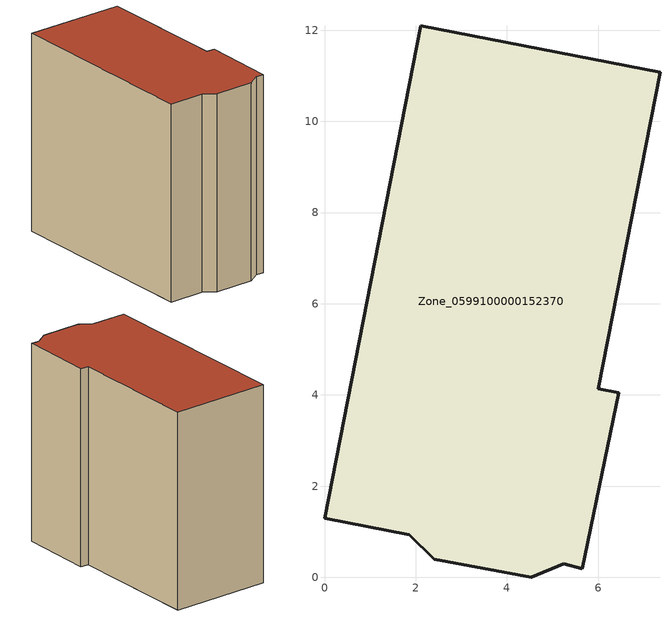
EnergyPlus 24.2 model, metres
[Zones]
Zone_0599100000152370
 floor ground (C_G): 6.45,4.05 5.66,0.19 5.25,0.3 4.53,0 2.41,0.4 1.86,0.93 0,1.29 2.11,12.1 7.36,11.07 6.01,4.14 z0
 wall outside (C_F): 1.86,0.93 2.41,0.4 4.53,0 5.25,0.3 5.66,0.19 6.45,4.05 6.01,4.14 7.36,11.07 2.11,12.1 0,1.29 1.86,0.93 z0:10.59
 roof outside (C_R): 6.01,4.14 7.36,11.07 2.11,12.1 0,1.29 1.86,0.93 2.41,0.4 4.53,0 5.25,0.3 5.66,0.19 6.45,4.05 z10.59
[BUILDING]
Pand.0599100000152370: North Axis=0; Terrain=City; Loads Convergence Tolerance Value=0.04; Temperature Convergence Tolerance Value=0.4; Solar Distribution=FullExterior; Maximum Number of Warmup Days=25; Minimum Number of Warmup Days=1
[Site:Location]
Rotterdam.The.Hague.AP_ZH_NLD Design_Conditions: Latitude=51.96; Longitude=4.45; Time Zone=1; Elevation=-4.5
[SITE:GROUNDTEMPERATURE:BUILDINGSURFACE]
18, 18, 18, 18, 18, 18, 18, 18, 18, 18, 18, 18
[MATERIAL] Thermal Absorptance=0.9; Solar Absorptance=0.7; Visible Absorptance=0.7
Name | Roughness | Thickness | Conductivity | Density | Specific Heat
G.TI.1946 | MediumSmooth | 0.15 | 1 | 540 | 1210
F.TI.1946 | Rough | 0.3 | 0.857143 | 1920 | 840
R.TI.1946 | MediumRough | 0.2 | 0.1 | 1500 | 1000
[CONSTRUCTION]
C_G: G.TI.1946
C_F: F.TI.1946
C_R: R.TI.1946
[ZONE]
Zone_0599100000152370: Type=1; Multiplier=1; Ceiling Height=Autocalculate; Volume=Autocalculate; Floor Area=autocalculate; Part of Total Floor Area=Yes
[ZONEINFILTRATION:DESIGNFLOWRATE]
Infil_Zone_0599100000152370: Zone or ZoneList or Space or SpaceList=Zone_0599100000152370; Schedule=AlwaysOn; Design Flow Rate Calculation Method=Flow/Area; Flow Rate per Floor Area=0.003; Constant Term Coefficient=1; Temperature Term Coefficient=0; Velocity Term Coefficient=0; Velocity Squared Term Coefficient=0
[HVACTEMPLATE:ZONE:IDEALLOADSAIRSYSTEM]
Zone_0599100000152370: Maximum Heating Supply Air Temperature=50; Minimum Cooling Supply Air Temperature=13; Maximum Heating Supply Air Humidity Ratio=0.0156; Minimum Cooling Supply Air Humidity Ratio=0.0077; Heating Limit=NoLimit; Cooling Limit=NoLimit; Dehumidification Control Type=ConstantSensibleHeatRatio; Cooling Sensible Heat Ratio=0.7; Dehumidification Setpoint=60; Humidification Control Type=None; Humidification Setpoint=30; Outdoor Air Method=None; Outdoor Air Flow Rate per Person=0.00944; Outdoor Air Flow Rate per Zone Floor Area=0; Outdoor Air Flow Rate per Zone=0; Demand Controlled Ventilation Type=None; Outdoor Air Economizer Type=NoEconomizer; Heat Recovery Type=None; Sensible Heat Recovery Effectiveness=0.7; Latent Heat Recovery Effectiveness=0.65
[ZONECONTROL:THERMOSTAT]
ThermostatControl_Zone_0599100000152370: Zone or ZoneList=Zone_0599100000152370; Control Type Schedule=DualSetpointControlType; Control 1=Thermostat_Zone_0599100000152370; Temperature Difference Between Cutout And Setpoint=0
[THERMOSTATSETPOINT:DUALSETPOINT]
Thermostat_Zone_0599100000152370: Heating Setpoint Temperature Schedule=HeatingSetpoint_Zone_0599100000152370; Cooling Setpoint Temperature Schedule=CoolingSetpoint_Zone_0599100000152370
[SCHEDULE:COMPACT]
HeatingSetpoint_Zone_0599100000152370: Through: 12/31, For: AllDays, Until: 24:00, 21
CoolingSetpoint_Zone_0599100000152370: Through: 12/31, For: AllDays, Until: 24:00, 24
DualSetpointControlType: Through: 12/31, For: AllDays, Until: 24:00, 4
AlwaysOn: Through: 12/31, For: AllDays, Until: 24:00, 1
